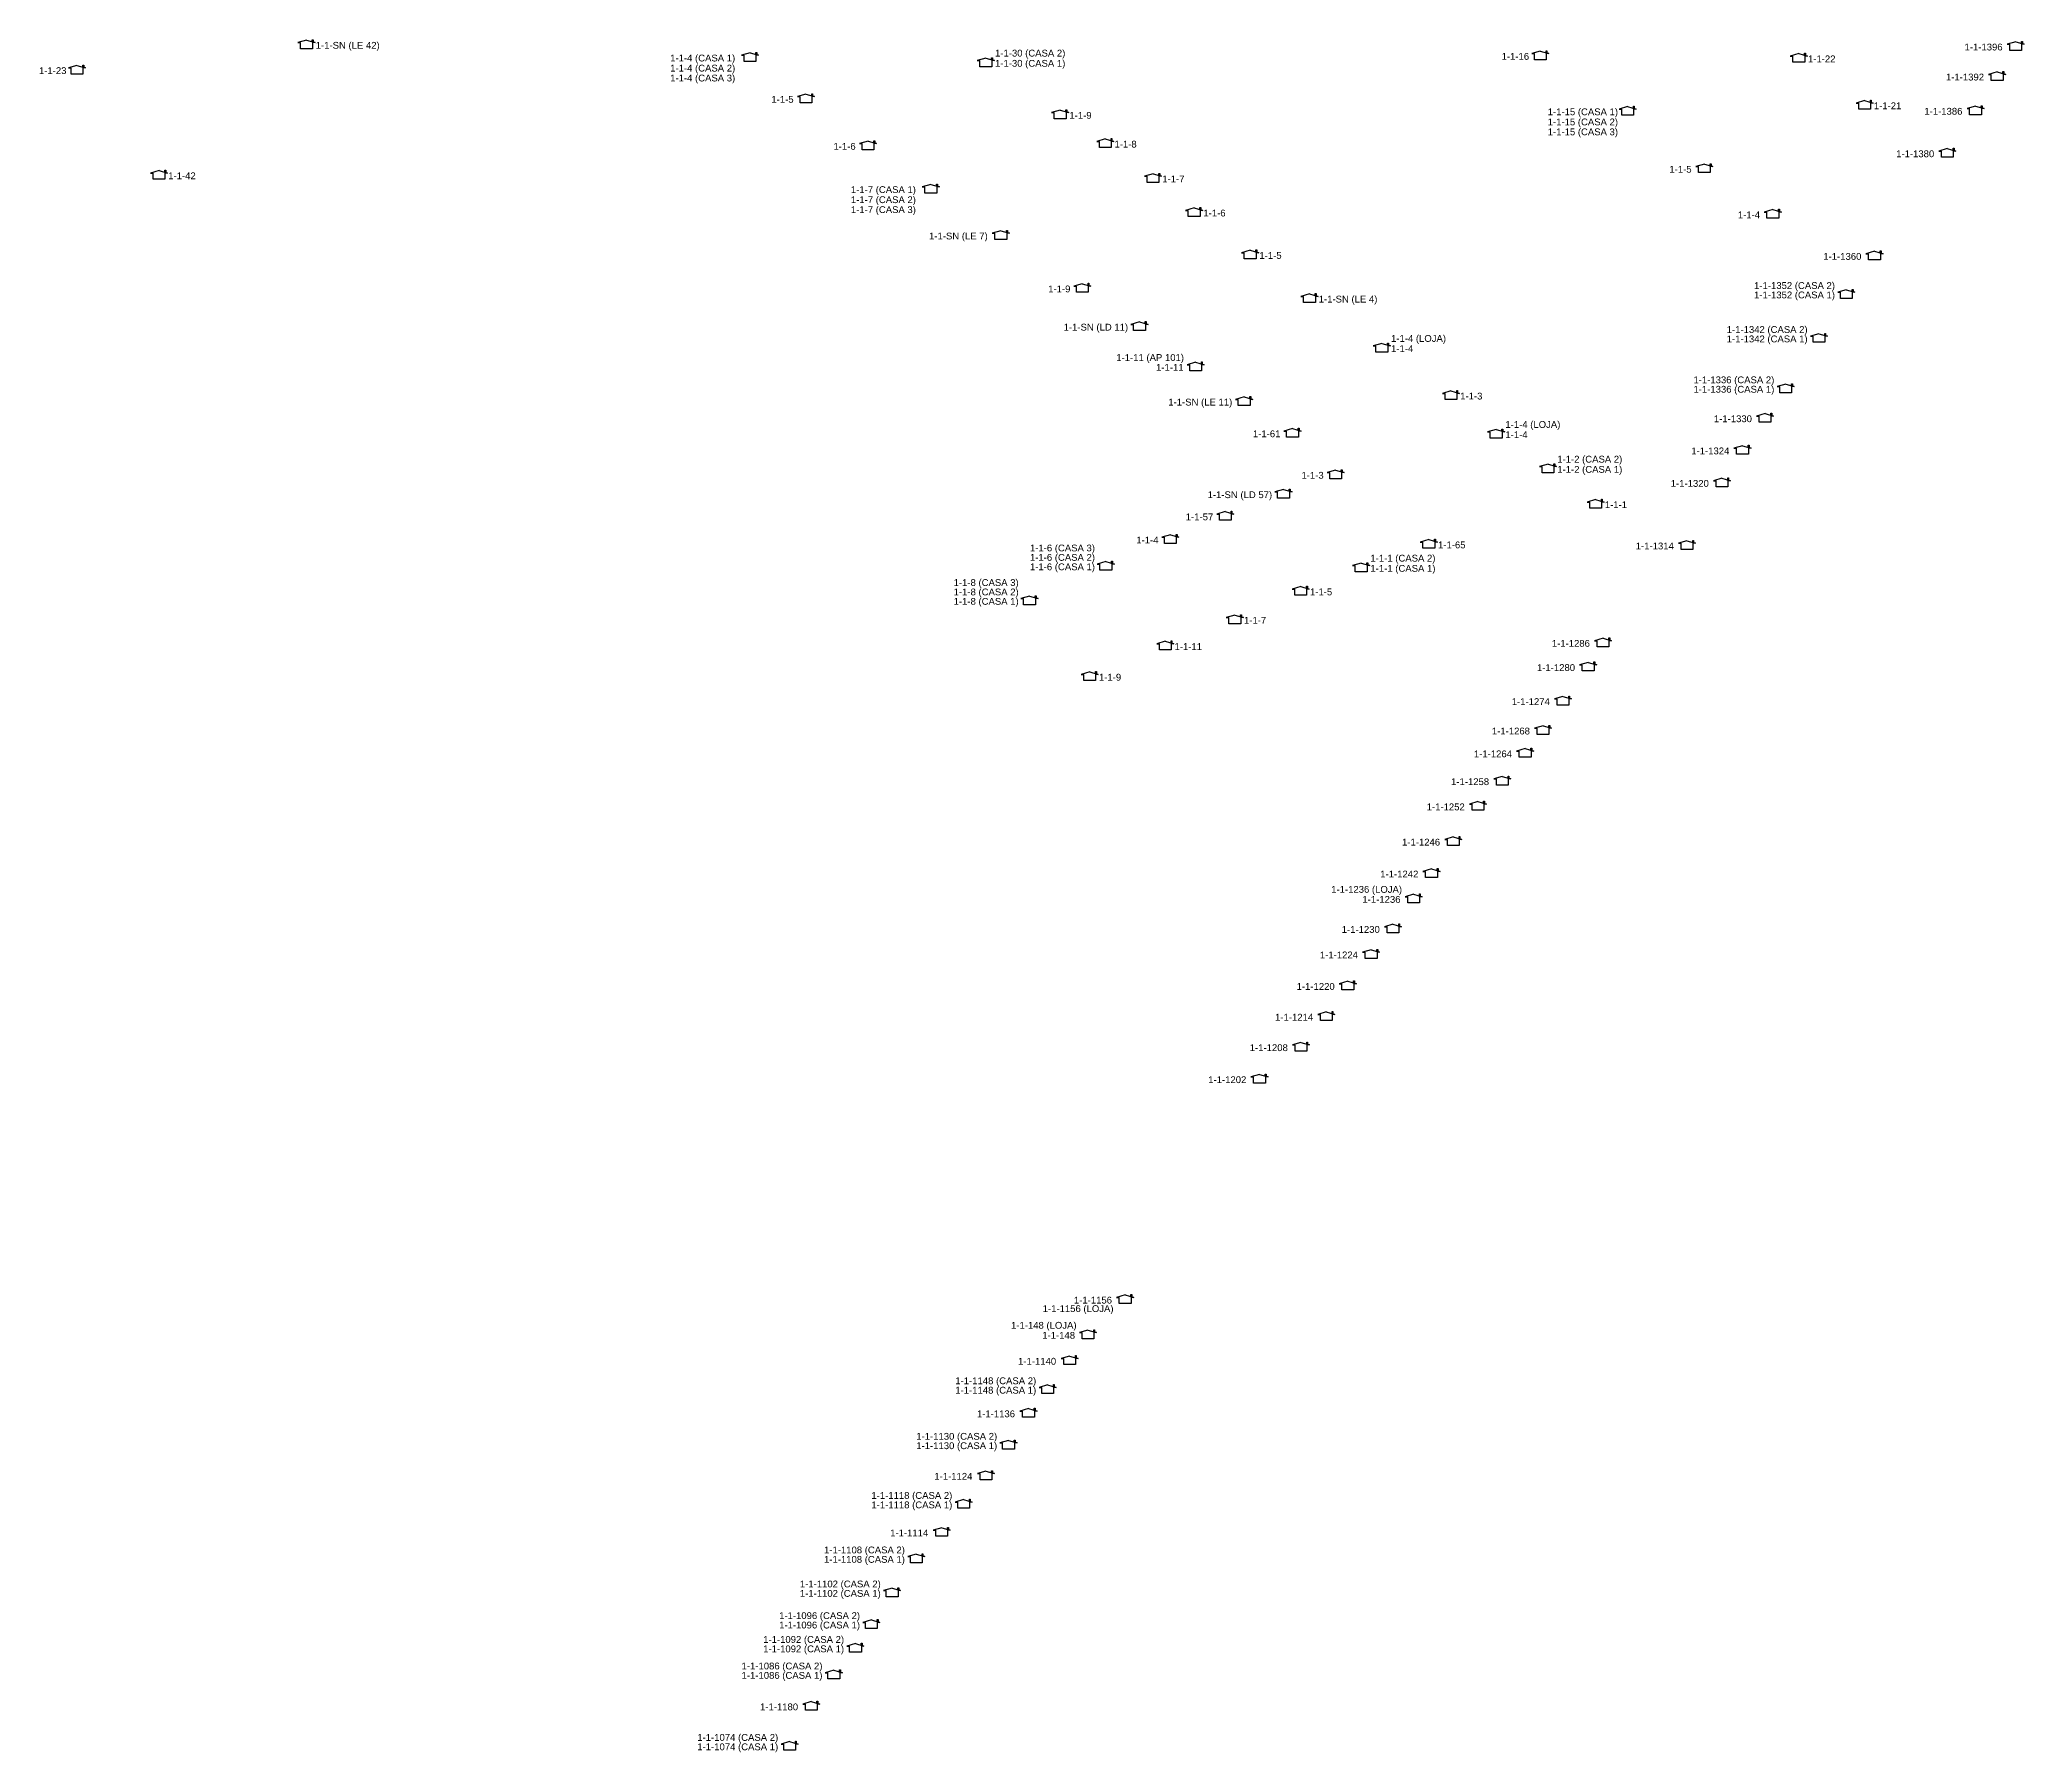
# Model space of a CAD drawing. Header units: inches. Extents: x 21510 to 26976, y 7127 to 12274.
# Drawn here: x 21737 to 22319, y 8791 to 9294 of the extents above; entities that cross this region are included whole.
import ezdxf

# ---------------------------------------------------------------- set-up
doc = ezdxf.new("R2010")
doc.units = ezdxf.units.IN
doc.header["$LTSCALE"] = 0.5
doc.layers.add('surveys', color=7, linetype='Continuous')
doc.layers.add('surveys legendas', color=7, linetype='Continuous')
doc.styles.get("Standard").update_dxf_attribs({"font": 'arial.ttf'})

# ---------------------------------------------------------------- blocks, each defined once
blk = doc.blocks.new('SURVEY_SURVEY')
for p, q in [((-0.000013, 0.0000127), (-0.0000255, 0.000009)), ((-0.0000255, 0.000009), (-0.0000216, 0.000009)), ((-0.0000216, 0), (-0.0000216, 0.000009)), ((-0.000013, 0.0000127), (-0.0000004, 0.000009)), ((-0.0000045, 0.0000132), (-0.0000032, 0.0000132)), ((-0.0000045, 0.0000103), (-0.0000045, 0.0000132)), ((-0.0000004, 0.000009), (-0.0000043, 0.000009)), ((-0.0000043, 0.000009), (-0.0000043, 0)), ((-0.0000032, 0.0000132), (-0.0000032, 0.0000099)), ((-0.0000043, 0), (-0.0000216, 0))]:
    blk.add_line(p, q)

msp = doc.modelspace()

# ---------------------------------------------------------------- block references
at = {"layer": 'surveys', "color": 255, "xscale": 200000, "yscale": 200000, "zscale": 200000}
for p in [(21817.55, 9291.06), (22179.9, 9287.81), (22319.51, 9290.55), (21750.16, 9283.63), (21947.81, 9287.32), (22017.04, 9285.77), (22255.8, 9287.07), (22314.06, 9281.73), (21964.23, 9275.19), (22038.89, 9270.5), (22205.52, 9271.53), (22275.13, 9273.3), (22307.71, 9271.69), (21982.46, 9261.39), (22052.13, 9262.04), (22299.43, 9259.21), (21774.25, 9252.75), (22228.08, 9254.67), (22000.89, 9248.69), (22066.17, 9251.83), (22078.23, 9241.81), (22248.18, 9241.28), (22021.46, 9235.07), (22094.69, 9229.36), (22278.04, 9229.08), (22045.38, 9219.54), (22112.11, 9216.55), (22269.77, 9217.77), (22062.17, 9208.31), (22133.35, 9202.01), (22261.73, 9204.86), (22078.67, 9196.5), (22251.96, 9190.08), (22092.91, 9186.31), (22153.64, 9188.08), (22107.12, 9177), (22245.9, 9181.42), (22166.92, 9176.75), (22239.27, 9171.98), (22182.16, 9166.56), (22119.76, 9164.82), (22233.24, 9162.44), (22104.46, 9159.12), (22196.12, 9156.18), (22087.39, 9152.62), (22071.26, 9145.81), (22147.15, 9144.39), (22222.96, 9144.07), (22052.28, 9137.95), (22127.29, 9137.5), (22109.54, 9130.59), (22029.88, 9127.81), (22090.17, 9122.25), (22069.75, 9114.54), (22198.31, 9115.47), (22193.95, 9108.37), (22047.57, 9105.54), (22186.55, 9098.38), (22180.7, 9089.74), (22175.43, 9083.03), (22168.71, 9074.87), (22161.56, 9067.47), (22154.32, 9057.12), (22147.92, 9047.75), (22142.69, 9040.31), (22136.61, 9031.49), (22130.2, 9024.01), (22123.37, 9014.76), (22117.04, 9005.72), (22109.6, 8996.78), (22097.41, 8987.38), (22057.96, 8922.66), (22047.04, 8912.33), (22041.66, 8904.72), (22035.19, 8896.22), (22029.58, 8889.28), (22023.72, 8879.92), (22017.07, 8870.94), (22010.55, 8862.55), (22004.1, 8854.32), (21996.63, 8846.55), (21989.53, 8836.57), (21983.45, 8827.27), (21978.76, 8820.28), (21972.41, 8812.49), (21965.78, 8803.25), (21959.42, 8791.52)]:
    msp.add_blockref('SURVEY_SURVEY', p, dxfattribs=at)

# ---------------------------------------------------------------- texts
at = {"layer": 'surveys legendas', "color": 0}
for s, p in [('1-1-SN (LE 42)', (21817.67, 9291.06)), ('1-1-30 (CASA 2)', (22017.16, 9288.76)), ('1-1-1396', (22301.88, 9290.55)), ('1-1-23', (21736.39, 9283.63)), ('1-1-4 (CASA 1)', (21921.76, 9287.32)), ('1-1-4 (CASA 2)', (21921.76, 9284.36)), ('1-1-30 (CASA 1)', (22017.16, 9285.77)), ('1-1-16', (22165.94, 9287.81)), ('1-1-22', (22255.91, 9287.07)), ('1-1-4 (CASA 3)', (21921.76, 9281.45)), ('1-1-1392', (22296.43, 9281.73)), ('1-1-5', (21951.49, 9275.19)), ('1-1-15 (CASA 1)', (22179.47, 9271.53)), ('1-1-21', (22275.24, 9273.3)), ('1-1-1386', (22290.08, 9271.69)), ('1-1-9', (22039, 9270.5)), ('1-1-15 (CASA 2)', (22179.47, 9268.56)), ('1-1-15 (CASA 3)', (22179.47, 9265.65)), ('1-1-6', (21969.71, 9261.39)), ('1-1-8', (22052.24, 9262.04)), ('1-1-1380', (22281.8, 9259.21)), ('1-1-5', (22215.21, 9254.67)), ('1-1-42', (21774.36, 9252.75)), ('1-1-7 (CASA 1)', (21974.83, 9248.69)), ('1-1-7', (22066.29, 9251.83)), ('1-1-7 (CASA 2)', (21974.83, 9245.73)), ('1-1-7 (CASA 3)', (21974.83, 9242.81)), ('1-1-6', (22078.35, 9241.81)), ('1-1-4', (22235.31, 9241.28)), ('1-1-SN (LE 7)', (21997.79, 9235.07)), ('1-1-5', (22094.81, 9229.36)), ('1-1-1360', (22260.41, 9229.08)), ('1-1-9', (22032.78, 9219.54)), ('1-1-1352 (CASA 2)', (22240.08, 9220.53)), ('1-1-SN (LE 4)', (22112.22, 9216.55)), ('1-1-1352 (CASA 1)', (22240.08, 9217.77)), ('1-1-SN (LD 11)', (22037.31, 9208.31)), ('1-1-1342 (CASA 2)', (22232.04, 9207.62)), ('1-1-4 (LOJA)', (22133.46, 9205)), ('1-1-4', (22133.46, 9202.01)), ('1-1-1342 (CASA 1)', (22232.04, 9204.86)), ('1-1-11 (AP 101)', (22052.78, 9199.39)), ('1-1-11', (22064.46, 9196.5)), ('1-1-1336 (CASA 2)', (22222.27, 9192.84)), ('1-1-1336 (CASA 1)', (22222.27, 9190.08)), ('1-1-SN (LE 11)', (22068.05, 9186.31)), ('1-1-3', (22153.76, 9188.08)), ('1-1-4 (LOJA)', (22167.04, 9179.74)), ('1-1-1330', (22228.27, 9181.42)), ('1-1-61', (22092.9, 9177)), ('1-1-4', (22167.04, 9176.75)), ('1-1-1324', (22221.64, 9171.98)), ('1-1-2 (CASA 2)', (22182.28, 9169.55)), ('1-1-2 (CASA 1)', (22182.28, 9166.56)), ('1-1-3', (22107.15, 9164.82)), ('1-1-1320', (22215.61, 9162.44)), ('1-1-SN (LD 57)', (22079.6, 9159.12)), ('1-1-1', (22196.24, 9156.18)), ('1-1-57', (22073.18, 9152.62)), ('1-1-6 (CASA 3)', (22027.42, 9143.48)), ('1-1-4', (22058.65, 9145.81)), ('1-1-65', (22147.26, 9144.39)), ('1-1-1314', (22205.33, 9144.07)), ('1-1-6 (CASA 2)', (22027.42, 9140.72)), ('1-1-6 (CASA 1)', (22027.42, 9137.95)), ('1-1-1 (CASA 2)', (22127.41, 9140.49)), ('1-1-1 (CASA 1)', (22127.41, 9137.5)), ('1-1-8 (CASA 3)', (22005.01, 9133.33)), ('1-1-8 (CASA 2)', (22005.01, 9130.57)), ('1-1-8 (CASA 1)', (22005.01, 9127.81)), ('1-1-5', (22109.66, 9130.59)), ('1-1-7', (22090.28, 9122.25)), ('1-1-11', (22069.87, 9114.54)), ('1-1-1286', (22180.68, 9115.47)), ('1-1-1280', (22176.32, 9108.37)), ('1-1-9', (22047.69, 9105.54)), ('1-1-1274', (22168.92, 9098.38)), ('1-1-1268', (22163.07, 9089.74)), ('1-1-1264', (22157.8, 9083.03)), ('1-1-1258', (22151.08, 9074.87)), ('1-1-1252', (22143.93, 9067.47)), ('1-1-1246', (22136.69, 9057.12)), ('1-1-1242', (22130.29, 9047.75)), ('1-1-1236 (LOJA)', (22115.89, 9043.25)), ('1-1-1236', (22125.06, 9040.31)), ('1-1-1230', (22118.98, 9031.49)), ('1-1-1224', (22112.57, 9024.01)), ('1-1-1220', (22105.74, 9014.76)), ('1-1-1214', (22099.41, 9005.72)), ('1-1-1208', (22091.97, 8996.78)), ('1-1-1202', (22079.78, 8987.38)), ('1-1-1156', (22040.33, 8922.66)), ('1-1-148 (LOJA)', (22021.86, 8915.27)), ('1-1-1156 (LOJA)', (22031.16, 8920.17)), ('1-1-148', (22031.04, 8912.33)), ('1-1-1140', (22023.93, 8904.72)), ('1-1-1148 (CASA 2)', (22005.5, 8898.98)), ('1-1-1148 (CASA 1)', (22005.5, 8896.22)), ('1-1-1136', (22011.85, 8889.28)), ('1-1-1130 (CASA 2)', (21994.04, 8882.68)), ('1-1-1130 (CASA 1)', (21994.04, 8879.92)), ('1-1-1124', (21999.34, 8870.94)), ('1-1-1118 (CASA 2)', (21980.86, 8865.32)), ('1-1-1118 (CASA 1)', (21980.86, 8862.55)), ('1-1-1114', (21986.37, 8854.32)), ('1-1-1108 (CASA 2)', (21966.94, 8849.32)), ('1-1-1108 (CASA 1)', (21966.94, 8846.55)), ('1-1-1102 (CASA 2)', (21959.85, 8839.33)), ('1-1-1102 (CASA 1)', (21959.85, 8836.57)), ('1-1-1096 (CASA 2)', (21953.76, 8830.03)), ('1-1-1092 (CASA 2)', (21949.08, 8823.04)), ('1-1-1096 (CASA 1)', (21953.76, 8827.27)), ('1-1-1092 (CASA 1)', (21949.08, 8820.28)), ('1-1-1086 (CASA 2)', (21942.73, 8815.25)), ('1-1-1086 (CASA 1)', (21942.73, 8812.49)), ('1-1-1180', (21948.15, 8803.25)), ('1-1-1074 (CASA 2)', (21929.73, 8794.28)), ('1-1-1074 (CASA 1)', (21929.73, 8791.52))]:
    msp.add_text(s, height=2, dxfattribs=at).set_placement(p)

doc.saveas('drawing.dxf')
